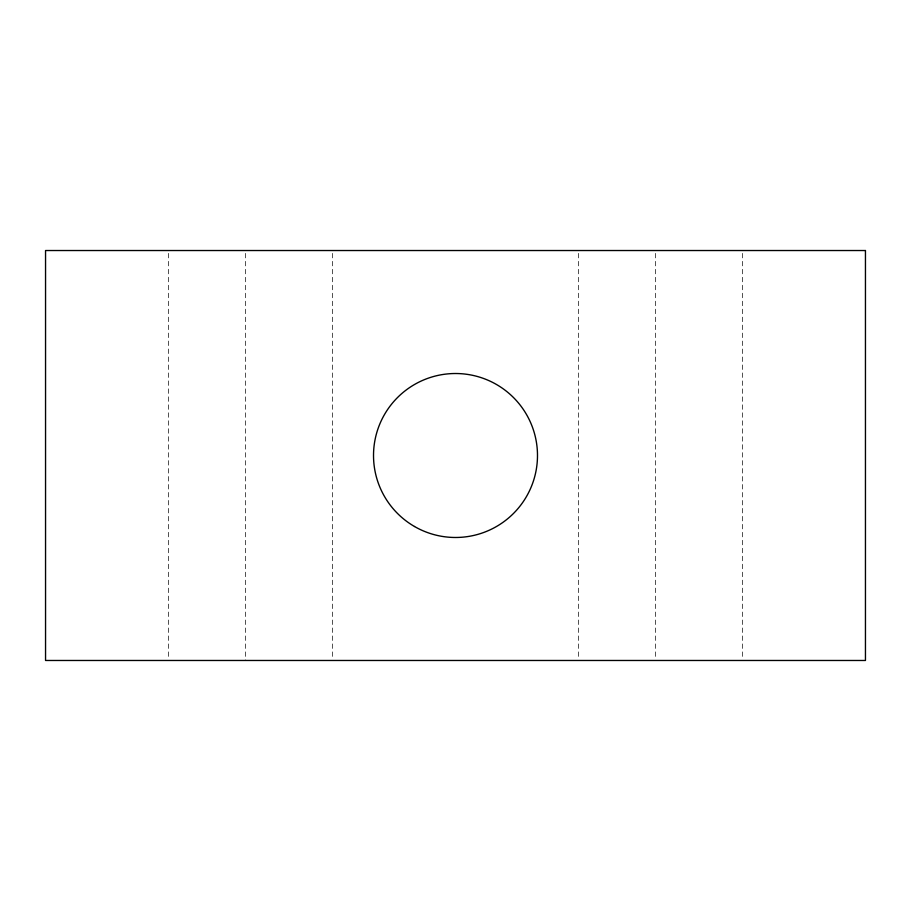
<?xml version="1.0" encoding="UTF-8"?>
<svg xmlns="http://www.w3.org/2000/svg" width="911" height="911" viewBox="0 0 911 911"><rect width="100%" height="100%" fill="white"/><g stroke="black" fill="none" stroke-linecap="round" stroke-linejoin="round"><path stroke-width="0.68" stroke-dasharray="4.55 3.42" d="M742.465 253.372L742.465 659.052M655.499 253.372L655.499 659.052M578.485 253.372L578.485 659.052M332.515 253.372L332.515 659.052M245.549 253.372L245.549 660.475M168.535 253.372L168.535 659.052"/><path stroke-width="1.37" d="M865.45 250.525L45.55 250.525L45.55 660.475L865.45 660.475L865.45 250.525M414.505 526.501A81.99 81.99 0 0 0 537.49 455.5A81.99 81.99 0 0 0 414.505 384.499A81.99 81.99 0 0 0 414.505 526.501"/></g></svg>
